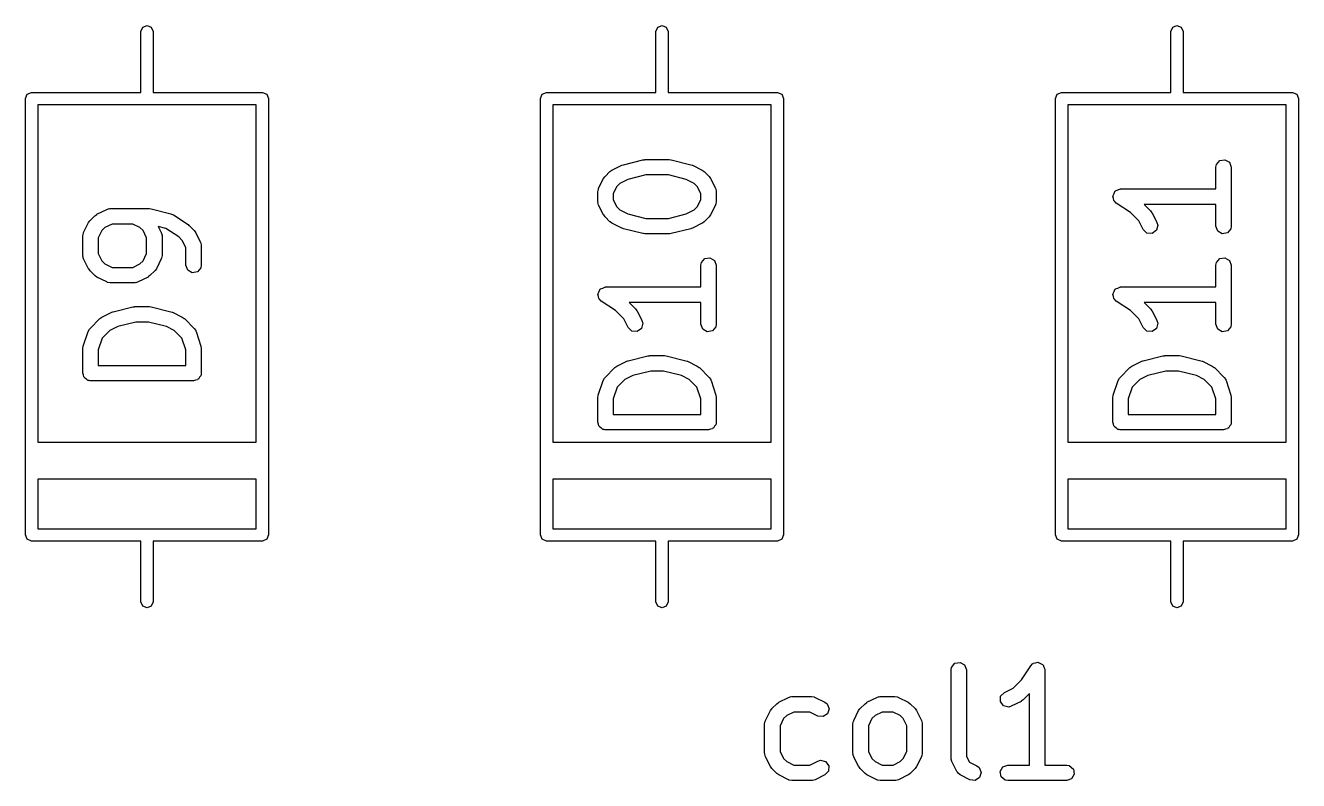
# Model space of a CAD drawing. Extents: x 128.5 to 208.6, y -109.7 to -29.3.
# Drawn here: x 128.82 to 141.18, y -102.2 to -94.86 of the extents above; entities that cross this region are included whole.
import ezdxf

# ---------------------------------------------------------------- set-up
doc = ezdxf.new("R2010")
doc.units = 0
doc.layers.add('BLACK', color=7, linetype='CONTINUOUS')

msp = doc.modelspace()

# ---------------------------------------------------------------- linework, layer by layer
at = {"layer": 'BLACK', "linetype": 'CONTINUOUS'}
for p, q in [((129.94, -94.92), (129.958, -94.8776)), ((129.94, -95.51), (129.94, -94.92)), ((129.958, -94.8776), (130, -94.86)), ((130, -94.86), (130.042, -94.8776)), ((130.042, -94.8776), (130.06, -94.92)), ((130.06, -94.92), (130.06, -95.51)), ((134.94, -94.92), (134.958, -94.8776)), ((134.94, -95.51), (134.94, -94.92)), ((134.958, -94.8776), (135, -94.86)), ((135, -94.86), (135.042, -94.8776)), ((135.042, -94.8776), (135.06, -94.92)), ((135.06, -94.92), (135.06, -95.51)), ((139.94, -94.92), (139.958, -94.8776)), ((139.94, -95.51), (139.94, -94.92)), ((139.958, -94.8776), (140, -94.86)), ((140, -94.86), (140.042, -94.8776)), ((140.042, -94.8776), (140.06, -94.92)), ((140.06, -94.92), (140.06, -95.51)), ((128.82, -95.57), (128.838, -95.5276)), ((128.838, -95.5276), (128.88, -95.51)), ((128.88, -95.51), (129.94, -95.51)), ((130.06, -95.51), (131.12, -95.51)), ((131.12, -95.51), (131.162, -95.5276)), ((131.162, -95.5276), (131.18, -95.57)), ((133.82, -95.57), (133.838, -95.5276)), ((133.838, -95.5276), (133.88, -95.51)), ((133.88, -95.51), (134.94, -95.51)), ((135.06, -95.51), (136.12, -95.51)), ((136.12, -95.51), (136.162, -95.5276)), ((136.162, -95.5276), (136.18, -95.57)), ((138.82, -95.57), (138.838, -95.5276)), ((138.838, -95.5276), (138.88, -95.51)), ((138.88, -95.51), (139.94, -95.51)), ((140.06, -95.51), (141.12, -95.51)), ((141.12, -95.51), (141.162, -95.5276)), ((141.162, -95.5276), (141.18, -95.57)), ((128.82, -99.81), (128.82, -95.57)), ((131.06, -95.63), (128.94, -95.63)), ((128.94, -95.63), (128.94, -98.91)), ((131.06, -98.91), (131.06, -95.63)), ((131.18, -95.57), (131.18, -99.81)), ((133.82, -99.81), (133.82, -95.57)), ((136.06, -95.63), (133.94, -95.63)), ((133.94, -95.63), (133.94, -98.91)), ((136.06, -98.91), (136.06, -95.63)), ((136.18, -95.57), (136.18, -99.81)), ((138.82, -99.81), (138.82, -95.57)), ((141.06, -95.63), (138.94, -95.63)), ((138.94, -95.63), (138.94, -98.91)), ((141.06, -98.91), (141.06, -95.63)), ((141.18, -95.57), (141.18, -99.81)), ((134.447, -96.3279), (134.495, -96.2803)), ((134.495, -96.2803), (134.513, -96.2674)), ((134.513, -96.2674), (134.514, -96.2663)), ((134.514, -96.2663), (134.609, -96.2186)), ((134.609, -96.2186), (134.622, -96.2149)), ((134.622, -96.2149), (134.625, -96.213)), ((134.625, -96.213), (134.815, -96.1653)), ((134.815, -96.1653), (134.83, -96.1643)), ((134.83, -96.1643), (134.833, -96.1631)), ((134.833, -96.1631), (135.071, -96.1631)), ((135.071, -96.1631), (135.086, -96.1657)), ((135.086, -96.1657), (135.09, -96.1653)), ((135.09, -96.1653), (135.28, -96.213)), ((135.28, -96.213), (135.292, -96.2182)), ((135.292, -96.2182), (135.295, -96.2186)), ((135.295, -96.2186), (135.391, -96.2663)), ((135.391, -96.2663), (135.409, -96.2796)), ((135.409, -96.2796), (135.41, -96.2803)), ((135.41, -96.2803), (135.458, -96.3279)), ((140.377, -96.2381), (140.382, -96.2124)), ((140.377, -96.4488), (140.377, -96.2381)), ((140.382, -96.2124), (140.415, -96.1731)), ((140.415, -96.1731), (140.465, -96.1642)), ((140.465, -96.1642), (140.51, -96.1899)), ((140.51, -96.1899), (140.527, -96.2381)), ((140.527, -96.2381), (140.527, -96.8095)), ((134.385, -96.4426), (134.433, -96.3474)), ((134.433, -96.3474), (134.446, -96.3294)), ((134.446, -96.3294), (134.447, -96.3279)), ((134.592, -96.395), (134.562, -96.4254)), ((134.669, -96.3565), (134.592, -96.395)), ((134.843, -96.3131), (134.669, -96.3565)), ((135.062, -96.3131), (134.843, -96.3131)), ((135.236, -96.3565), (135.062, -96.3131)), ((135.313, -96.395), (135.236, -96.3565)), ((135.343, -96.4254), (135.313, -96.395)), ((135.458, -96.3279), (135.471, -96.3463)), ((135.471, -96.3463), (135.472, -96.3474)), ((135.472, -96.3474), (135.519, -96.4426)), ((134.377, -96.4762), (134.382, -96.4505)), ((134.377, -96.5714), (134.377, -96.4762)), ((134.382, -96.4505), (134.385, -96.4471)), ((134.385, -96.4471), (134.385, -96.4426)), ((134.562, -96.4254), (134.527, -96.4939)), ((134.527, -96.4939), (134.527, -96.5537)), ((135.377, -96.4939), (135.343, -96.4254)), ((135.377, -96.5537), (135.377, -96.4939)), ((135.519, -96.4426), (135.527, -96.4676)), ((135.527, -96.4676), (135.526, -96.472)), ((135.526, -96.472), (135.527, -96.4762)), ((135.527, -96.4762), (135.527, -96.5714)), ((139.378, -96.519), (139.379, -96.515)), ((139.384, -96.5399), (139.378, -96.519)), ((139.379, -96.5108), (139.389, -96.4919)), ((139.379, -96.515), (139.379, -96.5108)), ((139.389, -96.4919), (139.398, -96.472)), ((139.398, -96.472), (139.402, -96.4701)), ((139.402, -96.4701), (139.404, -96.4664)), ((139.404, -96.4664), (139.425, -96.4589)), ((139.425, -96.4589), (139.444, -96.4493)), ((139.444, -96.4493), (139.448, -96.4503)), ((139.448, -96.4503), (139.452, -96.4488)), ((139.452, -96.4488), (140.377, -96.4488)), ((129.514, -96.6948), (129.609, -96.6472)), ((129.609, -96.6472), (129.634, -96.6398)), ((129.634, -96.6398), (129.639, -96.6408)), ((129.639, -96.6408), (129.643, -96.6393)), ((129.643, -96.6393), (130.024, -96.6393)), ((130.024, -96.6393), (130.039, -96.6419)), ((130.039, -96.6419), (130.042, -96.6415)), ((130.042, -96.6415), (130.232, -96.6891)), ((134.379, -96.5756), (134.377, -96.5714)), ((134.378, -96.58), (134.379, -96.5756)), ((134.385, -96.605), (134.378, -96.58)), ((134.433, -96.7002), (134.385, -96.605)), ((134.527, -96.5537), (134.562, -96.6222)), ((134.562, -96.6222), (134.592, -96.6526)), ((134.592, -96.6526), (134.669, -96.6911)), ((135.236, -96.6911), (135.313, -96.6526)), ((135.313, -96.6526), (135.343, -96.6222)), ((135.343, -96.6222), (135.377, -96.5537)), ((135.519, -96.605), (135.472, -96.7002)), ((135.52, -96.6005), (135.519, -96.605)), ((135.523, -96.5971), (135.52, -96.6005)), ((135.527, -96.5714), (135.523, -96.5971)), ((139.387, -96.5613), (139.384, -96.5399)), ((139.391, -96.5641), (139.387, -96.5613)), ((139.392, -96.5682), (139.391, -96.5641)), ((139.411, -96.5862), (139.392, -96.5682)), ((139.547, -96.6773), (139.411, -96.5862)), ((140.377, -96.5988), (139.681, -96.5988)), ((139.681, -96.5988), (139.744, -96.6613)), ((140.377, -96.8095), (140.377, -96.5988)), ((129.385, -96.8712), (129.433, -96.776)), ((129.433, -96.776), (129.446, -96.758)), ((129.446, -96.758), (129.447, -96.7565)), ((129.447, -96.7565), (129.495, -96.7089)), ((129.495, -96.7089), (129.513, -96.696)), ((129.513, -96.696), (129.514, -96.6948)), ((130.232, -96.6891), (130.255, -96.6994)), ((130.255, -96.6994), (130.256, -96.6995)), ((130.256, -96.6995), (130.399, -96.7947)), ((134.434, -96.7013), (134.433, -96.7002)), ((134.447, -96.7197), (134.434, -96.7013)), ((134.495, -96.7673), (134.447, -96.7197)), ((134.496, -96.768), (134.495, -96.7673)), ((134.514, -96.7814), (134.496, -96.768)), ((134.669, -96.6911), (134.843, -96.7345)), ((134.843, -96.7345), (135.062, -96.7345)), ((135.062, -96.7345), (135.236, -96.6911)), ((135.41, -96.7673), (135.392, -96.7802)), ((135.458, -96.7197), (135.41, -96.7673)), ((135.472, -96.7002), (135.458, -96.7182)), ((135.458, -96.7182), (135.458, -96.7197)), ((139.629, -96.7587), (139.547, -96.6773)), ((139.671, -96.8431), (139.629, -96.7587)), ((139.744, -96.6613), (139.756, -96.6796)), ((139.756, -96.6796), (139.758, -96.6807)), ((139.758, -96.6807), (139.805, -96.776)), ((139.805, -96.776), (139.813, -96.8009)), ((129.377, -96.9048), (129.382, -96.8791)), ((129.382, -96.8791), (129.385, -96.8757)), ((129.385, -96.8757), (129.385, -96.8712)), ((129.562, -96.8539), (129.527, -96.9225)), ((129.592, -96.8235), (129.562, -96.8539)), ((129.661, -96.7893), (129.592, -96.8235)), ((129.863, -96.7893), (129.661, -96.7893)), ((129.932, -96.8235), (129.863, -96.7893)), ((129.962, -96.8539), (129.932, -96.8235)), ((129.996, -96.9225), (129.962, -96.8539)), ((130.183, -96.8315), (130.109, -96.813)), ((130.109, -96.813), (130.139, -96.8712)), ((130.139, -96.8712), (130.146, -96.8962)), ((130.146, -96.8962), (130.145, -96.9005)), ((130.145, -96.9005), (130.146, -96.9048)), ((130.309, -96.9154), (130.183, -96.8315)), ((130.399, -96.7947), (130.407, -96.8026)), ((130.407, -96.8026), (130.41, -96.8041)), ((130.41, -96.8041), (130.458, -96.8517)), ((130.458, -96.8517), (130.471, -96.8701)), ((130.471, -96.8701), (130.472, -96.8712)), ((130.472, -96.8712), (130.519, -96.9665)), ((134.609, -96.829), (134.514, -96.7814)), ((134.613, -96.8294), (134.609, -96.829)), ((134.625, -96.8347), (134.613, -96.8294)), ((134.815, -96.8823), (134.625, -96.8347)), ((134.819, -96.8819), (134.815, -96.8823)), ((134.833, -96.8845), (134.819, -96.8819)), ((135.071, -96.8845), (134.833, -96.8845)), ((135.075, -96.8833), (135.071, -96.8845)), ((135.09, -96.8823), (135.075, -96.8833)), ((135.28, -96.8347), (135.09, -96.8823)), ((135.283, -96.8327), (135.28, -96.8347)), ((135.295, -96.829), (135.283, -96.8327)), ((135.391, -96.7814), (135.295, -96.829)), ((135.392, -96.7802), (135.391, -96.7814)), ((139.708, -96.8783), (139.671, -96.8431)), ((139.759, -96.8814), (139.708, -96.8783)), ((139.801, -96.8508), (139.759, -96.8814)), ((139.813, -96.8009), (139.801, -96.8508)), ((140.395, -96.8577), (140.377, -96.8095)), ((140.439, -96.8834), (140.395, -96.8577)), ((140.49, -96.8745), (140.439, -96.8834)), ((140.523, -96.8352), (140.49, -96.8745)), ((140.527, -96.8095), (140.523, -96.8352)), ((129.377, -97.0952), (129.377, -96.9048)), ((129.527, -96.9225), (129.527, -97.0775)), ((129.996, -97.0775), (129.996, -96.9225)), ((130.146, -96.9048), (130.146, -97.0952)), ((130.343, -96.9492), (130.309, -96.9154)), ((130.377, -97.0177), (130.343, -96.9492)), ((130.377, -97.1905), (130.377, -97.0177)), ((130.519, -96.9665), (130.527, -96.9914)), ((130.527, -96.9914), (130.526, -96.9958)), ((130.526, -96.9958), (130.527, -97)), ((130.527, -97), (130.527, -97.1905)), ((129.379, -97.0995), (129.377, -97.0952)), ((129.378, -97.1038), (129.379, -97.0995)), ((129.385, -97.1288), (129.378, -97.1038)), ((129.433, -97.224), (129.385, -97.1288)), ((129.527, -97.0775), (129.562, -97.146)), ((129.562, -97.146), (129.592, -97.1765)), ((129.932, -97.1765), (129.962, -97.146)), ((129.962, -97.146), (129.996, -97.0775)), ((130.139, -97.1288), (130.091, -97.224)), ((130.142, -97.1209), (130.139, -97.1243)), ((130.139, -97.1243), (130.139, -97.1288)), ((130.146, -97.0952), (130.142, -97.1209)), ((135.382, -97.1648), (135.415, -97.1255)), ((135.415, -97.1255), (135.465, -97.1166)), ((135.465, -97.1166), (135.51, -97.1423)), ((135.51, -97.1423), (135.527, -97.1905)), ((140.382, -97.1648), (140.415, -97.1255)), ((140.415, -97.1255), (140.465, -97.1166)), ((140.465, -97.1166), (140.51, -97.1423)), ((140.51, -97.1423), (140.527, -97.1905)), ((129.434, -97.2251), (129.433, -97.224)), ((129.447, -97.2435), (129.434, -97.2251)), ((129.495, -97.2911), (129.447, -97.2435)), ((129.592, -97.1765), (129.661, -97.2107)), ((129.661, -97.2107), (129.863, -97.2107)), ((129.863, -97.2107), (129.932, -97.1765)), ((130.077, -97.2435), (130.029, -97.2911)), ((130.078, -97.242), (130.077, -97.2435)), ((130.091, -97.224), (130.078, -97.242)), ((130.395, -97.2387), (130.377, -97.1905)), ((130.439, -97.2643), (130.395, -97.2387)), ((130.49, -97.2554), (130.439, -97.2643)), ((130.523, -97.2161), (130.49, -97.2554)), ((130.527, -97.1905), (130.523, -97.2161)), ((135.377, -97.1905), (135.382, -97.1648)), ((135.377, -97.4012), (135.377, -97.1905)), ((135.527, -97.1905), (135.527, -97.7619)), ((140.377, -97.1905), (140.382, -97.1648)), ((140.377, -97.4012), (140.377, -97.1905)), ((140.527, -97.1905), (140.527, -97.7619)), ((129.496, -97.2918), (129.495, -97.2911)), ((129.514, -97.3052), (129.496, -97.2918)), ((129.609, -97.3528), (129.514, -97.3052)), ((129.614, -97.3533), (129.609, -97.3528)), ((129.617, -97.3562), (129.614, -97.3533)), ((129.643, -97.3607), (129.617, -97.3562)), ((129.881, -97.3607), (129.643, -97.3607)), ((129.885, -97.3592), (129.881, -97.3607)), ((129.89, -97.3602), (129.885, -97.3592)), ((129.914, -97.3528), (129.89, -97.3602)), ((130.01, -97.3052), (129.914, -97.3528)), ((130.011, -97.304), (130.01, -97.3052)), ((130.029, -97.2911), (130.011, -97.304)), ((134.378, -97.4714), (134.379, -97.4674)), ((134.384, -97.4923), (134.378, -97.4714)), ((134.379, -97.4632), (134.389, -97.4443)), ((134.379, -97.4674), (134.379, -97.4632)), ((134.387, -97.5137), (134.384, -97.4923)), ((134.391, -97.5165), (134.387, -97.5137)), ((134.389, -97.4443), (134.398, -97.4244)), ((134.392, -97.5206), (134.391, -97.5165)), ((134.398, -97.4244), (134.402, -97.4225)), ((134.402, -97.4225), (134.404, -97.4187)), ((134.404, -97.4187), (134.425, -97.4113)), ((134.425, -97.4113), (134.444, -97.4016)), ((134.444, -97.4016), (134.448, -97.4027)), ((134.448, -97.4027), (134.452, -97.4012)), ((134.452, -97.4012), (135.377, -97.4012)), ((139.378, -97.4714), (139.379, -97.4674)), ((139.384, -97.4923), (139.378, -97.4714)), ((139.379, -97.4632), (139.389, -97.4443)), ((139.379, -97.4674), (139.379, -97.4632)), ((139.387, -97.5137), (139.384, -97.4923)), ((139.391, -97.5165), (139.387, -97.5137)), ((139.389, -97.4443), (139.398, -97.4244)), ((139.392, -97.5206), (139.391, -97.5165)), ((139.398, -97.4244), (139.402, -97.4225)), ((139.402, -97.4225), (139.404, -97.4187)), ((139.404, -97.4187), (139.425, -97.4113)), ((139.425, -97.4113), (139.444, -97.4016)), ((139.444, -97.4016), (139.448, -97.4027)), ((139.448, -97.4027), (139.452, -97.4012)), ((139.452, -97.4012), (140.377, -97.4012)), ((129.657, -97.6472), (129.669, -97.6435)), ((129.669, -97.6435), (129.672, -97.6415)), ((129.672, -97.6415), (129.863, -97.5939)), ((129.863, -97.5939), (129.878, -97.5929)), ((129.878, -97.5929), (129.881, -97.5917)), ((129.881, -97.5917), (130.024, -97.5917)), ((130.024, -97.5917), (130.039, -97.5943)), ((130.039, -97.5943), (130.042, -97.5939)), ((130.042, -97.5939), (130.232, -97.6415)), ((130.232, -97.6415), (130.244, -97.6468)), ((134.411, -97.5386), (134.392, -97.5206)), ((134.547, -97.6297), (134.411, -97.5386)), ((134.629, -97.7111), (134.547, -97.6297)), ((135.377, -97.5512), (134.681, -97.5512)), ((134.681, -97.5512), (134.744, -97.6136)), ((134.744, -97.6136), (134.756, -97.632)), ((134.756, -97.632), (134.758, -97.6331)), ((134.758, -97.6331), (134.805, -97.7284)), ((135.377, -97.7619), (135.377, -97.5512)), ((139.411, -97.5386), (139.392, -97.5206)), ((139.547, -97.6297), (139.411, -97.5386)), ((139.629, -97.7111), (139.547, -97.6297)), ((140.377, -97.5512), (139.681, -97.5512)), ((139.681, -97.5512), (139.744, -97.6136)), ((139.744, -97.6136), (139.756, -97.632)), ((139.756, -97.632), (139.758, -97.6331)), ((139.758, -97.6331), (139.805, -97.7284)), ((140.377, -97.7619), (140.377, -97.5512)), ((129.447, -97.8041), (129.542, -97.7089)), ((129.542, -97.7089), (129.561, -97.696)), ((129.561, -97.696), (129.562, -97.6948)), ((129.562, -97.6948), (129.657, -97.6472)), ((129.89, -97.7417), (129.717, -97.785)), ((130.015, -97.7417), (129.89, -97.7417)), ((130.188, -97.785), (130.015, -97.7417)), ((130.244, -97.6468), (130.248, -97.6472)), ((130.248, -97.6472), (130.343, -97.6948)), ((130.343, -97.6948), (130.361, -97.7082)), ((130.361, -97.7082), (130.363, -97.7089)), ((130.363, -97.7089), (130.458, -97.8041)), ((134.671, -97.7954), (134.629, -97.7111)), ((134.813, -97.7533), (134.801, -97.8032)), ((134.805, -97.7284), (134.813, -97.7533)), ((135.395, -97.8101), (135.377, -97.7619)), ((135.527, -97.7619), (135.523, -97.7876)), ((139.671, -97.7954), (139.629, -97.7111)), ((139.813, -97.7533), (139.801, -97.8032)), ((139.805, -97.7284), (139.813, -97.7533)), ((140.395, -97.8101), (140.377, -97.7619)), ((140.527, -97.7619), (140.523, -97.7876)), ((129.381, -97.9763), (129.429, -97.8334)), ((129.429, -97.8334), (129.441, -97.8105)), ((129.441, -97.8105), (129.445, -97.8082)), ((129.445, -97.8082), (129.447, -97.8041)), ((129.64, -97.8235), (129.566, -97.8977)), ((129.717, -97.785), (129.64, -97.8235)), ((130.265, -97.8235), (130.188, -97.785)), ((130.339, -97.8977), (130.265, -97.8235)), ((130.458, -97.8041), (130.473, -97.8254)), ((130.473, -97.8254), (130.473, -97.8299)), ((130.473, -97.8299), (130.476, -97.8334)), ((130.476, -97.8334), (130.524, -97.9763)), ((134.708, -97.8307), (134.671, -97.7954)), ((134.759, -97.8338), (134.708, -97.8307)), ((134.801, -97.8032), (134.759, -97.8338)), ((135.439, -97.8358), (135.395, -97.8101)), ((135.49, -97.8269), (135.439, -97.8358)), ((135.523, -97.7876), (135.49, -97.8269)), ((139.708, -97.8307), (139.671, -97.7954)), ((139.759, -97.8338), (139.708, -97.8307)), ((139.801, -97.8032), (139.759, -97.8338)), ((140.439, -97.8358), (140.395, -97.8101)), ((140.49, -97.8269), (140.439, -97.8358)), ((140.523, -97.7876), (140.49, -97.8269)), ((129.377, -98), (129.381, -97.9779)), ((129.377, -98.2381), (129.377, -98)), ((129.381, -97.9779), (129.381, -97.9763)), ((129.566, -97.8977), (129.527, -98.0122)), ((129.527, -98.0122), (129.527, -98.1631)), ((130.377, -98.0122), (130.339, -97.8977)), ((130.377, -98.1631), (130.377, -98.0122)), ((130.524, -97.9763), (130.527, -97.9985)), ((130.527, -97.9985), (130.527, -98)), ((130.527, -98), (130.527, -98.2381)), ((134.562, -98.171), (134.657, -98.1234)), ((134.657, -98.1234), (134.669, -98.1197)), ((134.669, -98.1197), (134.672, -98.1177)), ((134.672, -98.1177), (134.863, -98.0701)), ((134.863, -98.0701), (134.878, -98.069)), ((134.878, -98.069), (134.881, -98.0679)), ((134.881, -98.0679), (135.024, -98.0679)), ((135.024, -98.0679), (135.039, -98.0705)), ((135.039, -98.0705), (135.042, -98.0701)), ((135.042, -98.0701), (135.232, -98.1177)), ((135.232, -98.1177), (135.244, -98.123)), ((135.244, -98.123), (135.248, -98.1234)), ((135.248, -98.1234), (135.343, -98.171)), ((139.562, -98.171), (139.657, -98.1234)), ((139.657, -98.1234), (139.669, -98.1197)), ((139.669, -98.1197), (139.672, -98.1177)), ((139.672, -98.1177), (139.863, -98.0701)), ((139.863, -98.0701), (139.878, -98.069)), ((139.878, -98.069), (139.881, -98.0679)), ((139.881, -98.0679), (140.024, -98.0679)), ((140.024, -98.0679), (140.039, -98.0705)), ((140.039, -98.0705), (140.042, -98.0701)), ((140.042, -98.0701), (140.232, -98.1177)), ((140.232, -98.1177), (140.244, -98.123)), ((140.244, -98.123), (140.248, -98.1234)), ((140.248, -98.1234), (140.343, -98.171)), ((129.384, -98.2564), (129.377, -98.2381)), ((129.387, -98.2756), (129.384, -98.2564)), ((129.527, -98.1631), (130.377, -98.1631)), ((130.525, -98.254), (130.523, -98.2637)), ((130.526, -98.2511), (130.525, -98.254)), ((130.527, -98.2381), (130.526, -98.2478)), ((130.526, -98.2478), (130.526, -98.2511)), ((134.447, -98.2803), (134.542, -98.1851)), ((134.542, -98.1851), (134.561, -98.1722)), ((134.561, -98.1722), (134.562, -98.171)), ((134.717, -98.2612), (134.64, -98.2997)), ((134.89, -98.2179), (134.717, -98.2612)), ((135.015, -98.2179), (134.89, -98.2179)), ((135.188, -98.2612), (135.015, -98.2179)), ((135.265, -98.2997), (135.188, -98.2612)), ((135.343, -98.171), (135.361, -98.1844)), ((135.361, -98.1844), (135.363, -98.1851)), ((135.363, -98.1851), (135.458, -98.2803)), ((139.447, -98.2803), (139.542, -98.1851)), ((139.542, -98.1851), (139.561, -98.1722)), ((139.561, -98.1722), (139.562, -98.171)), ((139.717, -98.2612), (139.64, -98.2997)), ((139.89, -98.2179), (139.717, -98.2612)), ((140.015, -98.2179), (139.89, -98.2179)), ((140.188, -98.2612), (140.015, -98.2179)), ((140.265, -98.2997), (140.188, -98.2612)), ((140.343, -98.171), (140.361, -98.1844)), ((140.361, -98.1844), (140.363, -98.1851)), ((140.363, -98.1851), (140.458, -98.2803)), ((129.393, -98.2799), (129.387, -98.2756)), ((129.395, -98.2863), (129.393, -98.2799)), ((129.412, -98.296), (129.395, -98.2863)), ((129.427, -98.3086), (129.412, -98.296)), ((129.436, -98.3103), (129.427, -98.3086)), ((129.439, -98.312), (129.436, -98.3103)), ((129.443, -98.3114), (129.439, -98.312)), ((129.452, -98.3131), (129.443, -98.3114)), ((130.452, -98.3131), (129.452, -98.3131)), ((130.471, -98.3064), (130.452, -98.3131)), ((130.49, -98.303), (130.471, -98.3064)), ((130.494, -98.2979), (130.49, -98.303)), ((130.501, -98.2955), (130.494, -98.2979)), ((130.51, -98.2787), (130.501, -98.2955)), ((130.523, -98.2637), (130.51, -98.2787)), ((134.381, -98.4525), (134.429, -98.3096)), ((134.429, -98.3096), (134.441, -98.2867)), ((134.441, -98.2867), (134.445, -98.2844)), ((134.445, -98.2844), (134.447, -98.2803)), ((134.566, -98.3738), (134.527, -98.4884)), ((134.64, -98.2997), (134.566, -98.3738)), ((135.339, -98.3738), (135.265, -98.2997)), ((135.377, -98.4884), (135.339, -98.3738)), ((135.458, -98.2803), (135.473, -98.3016)), ((135.473, -98.3016), (135.473, -98.3061)), ((135.473, -98.3061), (135.476, -98.3096)), ((135.476, -98.3096), (135.524, -98.4525)), ((139.381, -98.4525), (139.429, -98.3096)), ((139.429, -98.3096), (139.441, -98.2867)), ((139.441, -98.2867), (139.445, -98.2844)), ((139.445, -98.2844), (139.447, -98.2803)), ((139.566, -98.3738), (139.527, -98.4884)), ((139.64, -98.2997), (139.566, -98.3738)), ((140.339, -98.3738), (140.265, -98.2997)), ((140.377, -98.4884), (140.339, -98.3738)), ((140.458, -98.2803), (140.473, -98.3016)), ((140.473, -98.3016), (140.473, -98.3061)), ((140.473, -98.3061), (140.476, -98.3096)), ((140.476, -98.3096), (140.524, -98.4525)), ((134.377, -98.4762), (134.381, -98.4541)), ((134.377, -98.7143), (134.377, -98.4762)), ((134.381, -98.4541), (134.381, -98.4525)), ((134.527, -98.4884), (134.527, -98.6393)), ((135.377, -98.6393), (135.377, -98.4884)), ((135.524, -98.4525), (135.527, -98.4747)), ((135.527, -98.4747), (135.527, -98.4762)), ((135.527, -98.4762), (135.527, -98.7143)), ((139.377, -98.4762), (139.381, -98.4541)), ((139.377, -98.7143), (139.377, -98.4762)), ((139.381, -98.4541), (139.381, -98.4525)), ((139.527, -98.4884), (139.527, -98.6393)), ((140.377, -98.6393), (140.377, -98.4884)), ((140.524, -98.4525), (140.527, -98.4747)), ((140.527, -98.4747), (140.527, -98.4762)), ((140.527, -98.4762), (140.527, -98.7143)), ((134.384, -98.7326), (134.377, -98.7143)), ((134.387, -98.7518), (134.384, -98.7326)), ((134.393, -98.7561), (134.387, -98.7518)), ((134.395, -98.7625), (134.393, -98.7561)), ((134.527, -98.6393), (135.377, -98.6393)), ((135.51, -98.7549), (135.501, -98.7717)), ((135.523, -98.7399), (135.51, -98.7549)), ((135.525, -98.7302), (135.523, -98.7399)), ((135.526, -98.7273), (135.525, -98.7302)), ((135.527, -98.7143), (135.526, -98.724)), ((135.526, -98.724), (135.526, -98.7273)), ((139.384, -98.7326), (139.377, -98.7143)), ((139.387, -98.7518), (139.384, -98.7326)), ((139.393, -98.7561), (139.387, -98.7518)), ((139.395, -98.7625), (139.393, -98.7561)), ((139.527, -98.6393), (140.377, -98.6393)), ((140.51, -98.7549), (140.501, -98.7717)), ((140.523, -98.7399), (140.51, -98.7549)), ((140.525, -98.7302), (140.523, -98.7399)), ((140.526, -98.7273), (140.525, -98.7302)), ((140.527, -98.7143), (140.526, -98.724)), ((140.526, -98.724), (140.526, -98.7273)), ((134.412, -98.7722), (134.395, -98.7625)), ((134.427, -98.7848), (134.412, -98.7722)), ((134.436, -98.7865), (134.427, -98.7848)), ((134.439, -98.7881), (134.436, -98.7865)), ((134.443, -98.7876), (134.439, -98.7881)), ((134.452, -98.7893), (134.443, -98.7876)), ((135.452, -98.7893), (134.452, -98.7893)), ((135.471, -98.7826), (135.452, -98.7893)), ((135.49, -98.7792), (135.471, -98.7826)), ((135.494, -98.7741), (135.49, -98.7792)), ((135.501, -98.7717), (135.494, -98.7741)), ((139.412, -98.7722), (139.395, -98.7625)), ((139.427, -98.7848), (139.412, -98.7722)), ((139.436, -98.7865), (139.427, -98.7848)), ((139.439, -98.7881), (139.436, -98.7865)), ((139.443, -98.7876), (139.439, -98.7881)), ((139.452, -98.7893), (139.443, -98.7876)), ((140.452, -98.7893), (139.452, -98.7893)), ((140.471, -98.7826), (140.452, -98.7893)), ((140.49, -98.7792), (140.471, -98.7826)), ((140.494, -98.7741), (140.49, -98.7792)), ((140.501, -98.7717), (140.494, -98.7741)), ((128.94, -98.91), (131.06, -98.91)), ((133.94, -98.91), (136.06, -98.91)), ((138.94, -98.91), (141.06, -98.91)), ((128.94, -99.27), (128.94, -99.75)), ((131.06, -99.27), (128.94, -99.27)), ((131.06, -99.75), (131.06, -99.27)), ((133.94, -99.27), (133.94, -99.75)), ((136.06, -99.27), (133.94, -99.27)), ((136.06, -99.75), (136.06, -99.27)), ((138.94, -99.27), (138.94, -99.75)), ((141.06, -99.27), (138.94, -99.27)), ((141.06, -99.75), (141.06, -99.27)), ((128.838, -99.8524), (128.82, -99.81)), ((128.88, -99.87), (128.838, -99.8524)), ((128.94, -99.75), (131.06, -99.75)), ((131.162, -99.8524), (131.12, -99.87)), ((131.18, -99.81), (131.162, -99.8524)), ((133.838, -99.8524), (133.82, -99.81)), ((133.88, -99.87), (133.838, -99.8524)), ((133.94, -99.75), (136.06, -99.75)), ((136.162, -99.8524), (136.12, -99.87)), ((136.18, -99.81), (136.162, -99.8524)), ((138.838, -99.8524), (138.82, -99.81)), ((138.88, -99.87), (138.838, -99.8524)), ((138.94, -99.75), (141.06, -99.75)), ((141.162, -99.8524), (141.12, -99.87)), ((141.18, -99.81), (141.162, -99.8524)), ((129.94, -99.87), (128.88, -99.87)), ((129.94, -100.46), (129.94, -99.87)), ((131.12, -99.87), (130.06, -99.87)), ((130.06, -99.87), (130.06, -100.46)), ((134.94, -99.87), (133.88, -99.87)), ((134.94, -100.46), (134.94, -99.87)), ((136.12, -99.87), (135.06, -99.87)), ((135.06, -99.87), (135.06, -100.46)), ((139.94, -99.87), (138.88, -99.87)), ((139.94, -100.46), (139.94, -99.87)), ((141.12, -99.87), (140.06, -99.87)), ((140.06, -99.87), (140.06, -100.46)), ((129.958, -100.502), (129.94, -100.46)), ((130.06, -100.46), (130.042, -100.502)), ((134.958, -100.502), (134.94, -100.46)), ((135.06, -100.46), (135.042, -100.502)), ((139.958, -100.502), (139.94, -100.46)), ((140.06, -100.46), (140.042, -100.502)), ((130, -100.52), (129.958, -100.502)), ((130.042, -100.502), (130, -100.52)), ((135, -100.52), (134.958, -100.502)), ((135.042, -100.502), (135, -100.52)), ((140, -100.52), (139.958, -100.502)), ((140.042, -100.502), (140, -100.52)), ((137.806, -101.122), (137.81, -101.097)), ((137.81, -101.097), (137.843, -101.057)), ((137.843, -101.057), (137.894, -101.049)), ((137.894, -101.049), (137.938, -101.074)), ((137.938, -101.074), (137.956, -101.122)), ((138.489, -101.217), (138.58, -101.081)), ((138.58, -101.081), (138.598, -101.062)), ((138.598, -101.062), (138.603, -101.061)), ((138.603, -101.061), (138.605, -101.057)), ((138.605, -101.057), (138.627, -101.054)), ((138.627, -101.054), (138.648, -101.048)), ((138.648, -101.048), (138.652, -101.049)), ((138.652, -101.049), (138.656, -101.049)), ((138.656, -101.049), (138.675, -101.059)), ((138.675, -101.059), (138.695, -101.068)), ((138.695, -101.068), (138.697, -101.072)), ((138.697, -101.072), (138.7, -101.074)), ((138.7, -101.074), (138.708, -101.095)), ((138.708, -101.095), (138.717, -101.114)), ((137.806, -101.98), (137.806, -101.122)), ((137.956, -101.122), (137.956, -101.962)), ((138.408, -101.299), (138.489, -101.217)), ((138.717, -101.114), (138.716, -101.118)), ((138.716, -101.118), (138.718, -101.122)), ((138.718, -101.122), (138.718, -102.047)), ((138.288, -101.378), (138.324, -101.341)), ((138.324, -101.341), (138.408, -101.299)), ((138.568, -101.351), (138.505, -101.414)), ((138.568, -102.047), (138.568, -101.351)), ((136.066, -101.498), (136.114, -101.45)), ((136.114, -101.45), (136.132, -101.437)), ((136.132, -101.437), (136.133, -101.436)), ((136.133, -101.436), (136.228, -101.389)), ((136.228, -101.389), (136.253, -101.381)), ((136.253, -101.381), (136.258, -101.382)), ((136.258, -101.382), (136.262, -101.381)), ((136.262, -101.381), (136.452, -101.381)), ((136.452, -101.381), (136.478, -101.385)), ((136.478, -101.385), (136.481, -101.388)), ((136.481, -101.388), (136.486, -101.389)), ((136.486, -101.389), (136.581, -101.436)), ((136.581, -101.436), (136.602, -101.452)), ((136.602, -101.452), (136.622, -101.499)), ((136.923, -101.498), (136.971, -101.45)), ((136.971, -101.45), (136.989, -101.437)), ((136.989, -101.437), (136.99, -101.436)), ((136.99, -101.436), (137.086, -101.389)), ((137.086, -101.389), (137.11, -101.381)), ((137.11, -101.381), (137.115, -101.382)), ((137.115, -101.382), (137.119, -101.381)), ((137.119, -101.381), (137.262, -101.381)), ((137.262, -101.381), (137.288, -101.385)), ((137.288, -101.385), (137.291, -101.388)), ((137.291, -101.388), (137.295, -101.389)), ((137.295, -101.389), (137.391, -101.436)), ((137.391, -101.436), (137.409, -101.45)), ((137.409, -101.45), (137.41, -101.45)), ((137.41, -101.45), (137.458, -101.498)), ((138.285, -101.429), (138.288, -101.378)), ((138.316, -101.471), (138.285, -101.429)), ((138.366, -101.483), (138.316, -101.471)), ((138.391, -101.475), (138.366, -101.483)), ((138.486, -101.428), (138.391, -101.475)), ((138.487, -101.426), (138.486, -101.428)), ((138.505, -101.414), (138.487, -101.426)), ((136.004, -101.613), (136.052, -101.517)), ((136.052, -101.517), (136.065, -101.499)), ((136.065, -101.499), (136.066, -101.498)), ((136.181, -101.595), (136.146, -101.664)), ((136.211, -101.565), (136.181, -101.595)), ((136.28, -101.531), (136.211, -101.565)), ((136.435, -101.531), (136.28, -101.531)), ((136.514, -101.57), (136.435, -101.531)), ((136.565, -101.576), (136.514, -101.57)), ((136.608, -101.548), (136.565, -101.576)), ((136.622, -101.499), (136.608, -101.548)), ((136.861, -101.613), (136.909, -101.517)), ((136.909, -101.517), (136.922, -101.499)), ((136.922, -101.499), (136.923, -101.498)), ((137.038, -101.595), (137.004, -101.664)), ((137.068, -101.565), (137.038, -101.595)), ((137.137, -101.531), (137.068, -101.565)), ((137.244, -101.531), (137.137, -101.531)), ((137.313, -101.565), (137.244, -101.531)), ((137.343, -101.595), (137.313, -101.565)), ((137.377, -101.664), (137.343, -101.595)), ((137.458, -101.498), (137.471, -101.516)), ((137.471, -101.516), (137.472, -101.517)), ((137.472, -101.517), (137.519, -101.613)), ((135.996, -101.646), (136.001, -101.621)), ((135.996, -101.932), (135.996, -101.646)), ((136.001, -101.621), (136.004, -101.617)), ((136.004, -101.617), (136.004, -101.613)), ((136.146, -101.664), (136.146, -101.914)), ((136.854, -101.646), (136.858, -101.621)), ((136.854, -101.932), (136.854, -101.646)), ((136.858, -101.621), (136.861, -101.617)), ((136.861, -101.617), (136.861, -101.613)), ((137.004, -101.664), (137.004, -101.914)), ((137.377, -101.914), (137.377, -101.664)), ((137.519, -101.613), (137.527, -101.638)), ((137.527, -101.638), (137.526, -101.642)), ((137.526, -101.642), (137.527, -101.646)), ((137.527, -101.646), (137.527, -101.932)), ((135.998, -101.936), (135.996, -101.932)), ((135.997, -101.94), (135.998, -101.936)), ((136.004, -101.965), (135.997, -101.94)), ((136.052, -102.061), (136.004, -101.965)), ((136.146, -101.914), (136.181, -101.983)), ((136.855, -101.936), (136.854, -101.932)), ((136.854, -101.94), (136.855, -101.936)), ((136.861, -101.965), (136.854, -101.94)), ((136.909, -102.061), (136.861, -101.965)), ((137.004, -101.914), (137.038, -101.983)), ((137.343, -101.983), (137.377, -101.914)), ((137.519, -101.965), (137.472, -102.061)), ((137.52, -101.961), (137.519, -101.965)), ((137.523, -101.958), (137.52, -101.961)), ((137.527, -101.932), (137.523, -101.958)), ((137.956, -101.962), (137.984, -102.019)), ((136.053, -102.062), (136.052, -102.061)), ((136.066, -102.08), (136.053, -102.062)), ((136.114, -102.128), (136.066, -102.08)), ((136.181, -101.983), (136.211, -102.013)), ((136.211, -102.013), (136.28, -102.047)), ((136.28, -102.047), (136.435, -102.047)), ((136.435, -102.047), (136.514, -102.008)), ((136.514, -102.008), (136.539, -102)), ((136.539, -102), (136.589, -102.012)), ((136.589, -102.012), (136.62, -102.053)), ((136.62, -102.053), (136.616, -102.105)), ((136.91, -102.062), (136.909, -102.061)), ((136.923, -102.08), (136.91, -102.062)), ((136.971, -102.128), (136.923, -102.08)), ((137.038, -101.983), (137.068, -102.013)), ((137.068, -102.013), (137.137, -102.047)), ((137.137, -102.047), (137.244, -102.047)), ((137.244, -102.047), (137.313, -102.013)), ((137.313, -102.013), (137.343, -101.983)), ((137.458, -102.08), (137.41, -102.128)), ((137.472, -102.061), (137.458, -102.079)), ((137.458, -102.079), (137.458, -102.08)), ((137.807, -101.984), (137.806, -101.98)), ((137.806, -101.988), (137.807, -101.984)), ((137.814, -102.013), (137.806, -101.988)), ((137.861, -102.108), (137.814, -102.013)), ((137.984, -102.019), (138.057, -102.055)), ((138.057, -102.055), (138.078, -102.071)), ((138.078, -102.071), (138.099, -102.118)), ((138.283, -102.109), (138.309, -102.065)), ((138.309, -102.065), (138.357, -102.047)), ((138.357, -102.047), (138.568, -102.047)), ((138.718, -102.047), (138.929, -102.047)), ((138.929, -102.047), (138.954, -102.052)), ((138.954, -102.052), (138.994, -102.085)), ((138.994, -102.085), (139.002, -102.135)), ((136.115, -102.128), (136.114, -102.128)), ((136.133, -102.142), (136.115, -102.128)), ((136.228, -102.189), (136.133, -102.142)), ((136.233, -102.19), (136.228, -102.189)), ((136.236, -102.193), (136.233, -102.19)), ((136.262, -102.197), (136.236, -102.193)), ((136.452, -102.197), (136.262, -102.197)), ((136.457, -102.196), (136.452, -102.197)), ((136.461, -102.197), (136.457, -102.196)), ((136.486, -102.189), (136.461, -102.197)), ((136.581, -102.142), (136.486, -102.189)), ((136.616, -102.105), (136.581, -102.142)), ((136.972, -102.128), (136.971, -102.128)), ((136.99, -102.142), (136.972, -102.128)), ((137.086, -102.189), (136.99, -102.142)), ((137.09, -102.19), (137.086, -102.189)), ((137.093, -102.193), (137.09, -102.19)), ((137.119, -102.197), (137.093, -102.193)), ((137.262, -102.197), (137.119, -102.197)), ((137.266, -102.196), (137.262, -102.197)), ((137.27, -102.197), (137.266, -102.196)), ((137.295, -102.189), (137.27, -102.197)), ((137.391, -102.142), (137.295, -102.189)), ((137.392, -102.141), (137.391, -102.142)), ((137.41, -102.128), (137.392, -102.141)), ((137.87, -102.116), (137.861, -102.108)), ((137.874, -102.126), (137.87, -102.116)), ((137.895, -102.142), (137.874, -102.126)), ((137.99, -102.189), (137.895, -102.142)), ((138.041, -102.195), (137.99, -102.189)), ((138.084, -102.167), (138.041, -102.195)), ((138.099, -102.118), (138.084, -102.167)), ((138.292, -102.16), (138.283, -102.109)), ((138.331, -102.193), (138.292, -102.16)), ((138.357, -102.197), (138.331, -102.193)), ((138.929, -102.197), (138.357, -102.197)), ((138.977, -102.18), (138.929, -102.197)), ((139.002, -102.135), (138.977, -102.18))]:
    msp.add_line(p, q, dxfattribs=at)

doc.saveas('drawing.dxf')
